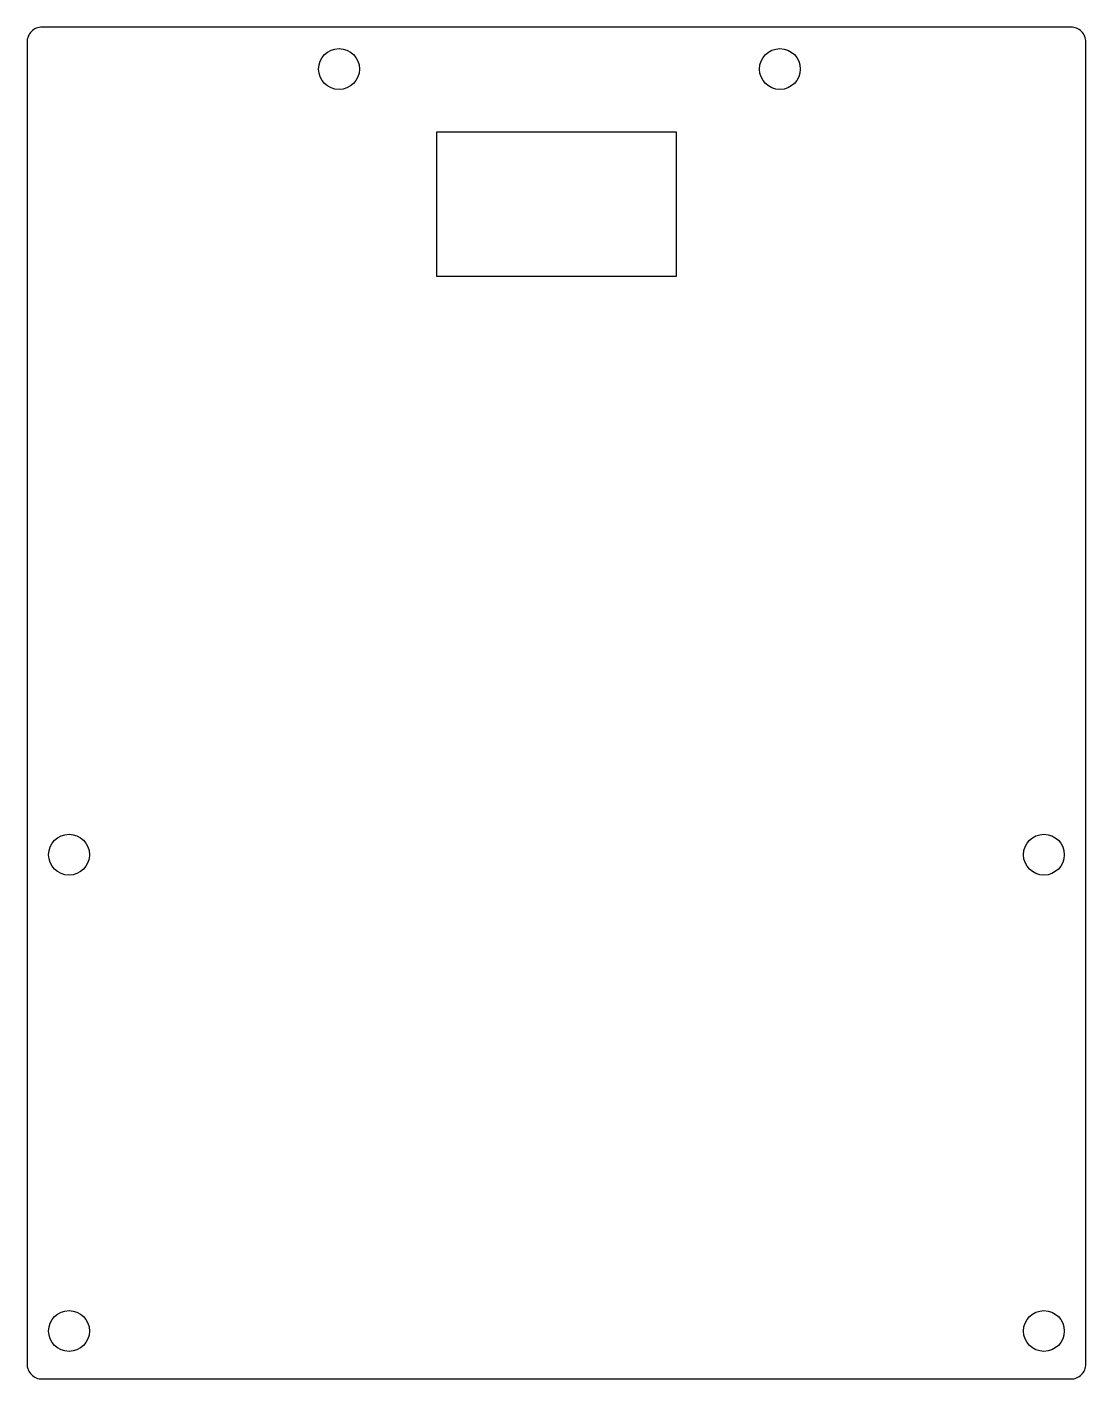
# Model space of a CAD drawing. Header units: inches. Extents: x 0 to 88, y 0 to 113.
import ezdxf

# ---------------------------------------------------------------- set-up
doc = ezdxf.new("R2010")
doc.units = ezdxf.units.IN
doc.header["$MEASUREMENT"] = 0

msp = doc.modelspace()

# ---------------------------------------------------------------- linework, layer by layer
msp.add_lwpolyline([(1.35, -0.05), (87.09, -0.05, 0.414214), (88.34, 1.2), (88.34, 111.41, 0.414214), (87.09, 112.66), (1.35, 112.66, 0.414214), (0.1, 111.41), (0.1, 1.2, 0.414214)], format="xyb", close=True)
msp.add_lwpolyline([(34.22, 91.89), (54.22, 91.89), (54.22, 103.89), (34.22, 103.89)], close=True)
for centre in [(26.1, 109.16), (62.84, 109.16), (3.6, 43.66), (84.84, 43.66), (3.6, 3.95), (84.84, 3.95)]:
    msp.add_circle(centre, 1.7)

doc.saveas('drawing.dxf')
